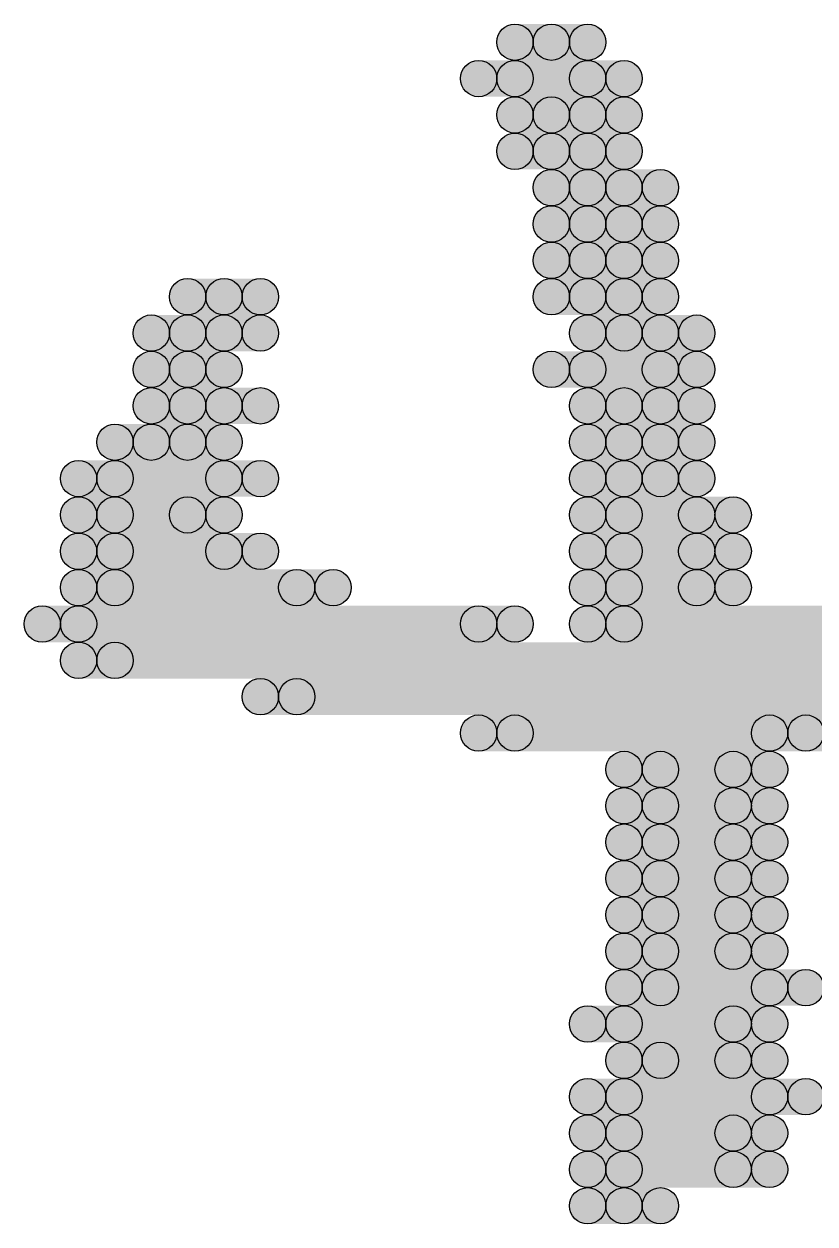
# Model space of a CAD drawing. Header units: millimetres. Extents: x 0 to 137, y 0 to 37.
# Drawn here: x 134.099 to 134.652, y 5.27 to 6.109 of the extents above; entities that cross this region are included whole.
import ezdxf

# ---------------------------------------------------------------- set-up
doc = ezdxf.new("R2010")
doc.units = ezdxf.units.MM
doc.layers.add('TopLayer', color=1, linetype='Continuous')
doc.layers.add('TopSolder', color=216, linetype='Continuous')

msp = doc.modelspace()

# ---------------------------------------------------------------- hatches: boundary and pattern name
at = {"layer": 'TopLayer'}
h = msp.add_hatch(color=1, dxfattribs=at)
edge = h.paths.add_edge_path()
edge.add_arc((134.4676, 6.096), 0.0127, 0, 360)
for points in [[(134.4676, 6.0833), (134.4676, 6.1087), (134.493, 6.1087), (134.493, 6.0833)], [(134.4422, 6.0579), (134.4422, 6.0833), (134.5184, 6.0833), (134.5184, 6.0579)], [(134.4676, 6.0325), (134.4676, 6.0579), (134.5184, 6.0579), (134.5184, 6.0325)], [(134.4676, 6.0071), (134.4676, 6.0325), (134.5184, 6.0325), (134.5184, 6.0071)], [(134.493, 5.9817), (134.493, 6.0071), (134.5438, 6.0071), (134.5438, 5.9817)], [(134.493, 5.9563), (134.493, 5.9817), (134.5438, 5.9817), (134.5438, 5.9563)], [(134.493, 5.9309), (134.493, 5.9563), (134.5438, 5.9563), (134.5438, 5.9309)], [(134.239, 5.9055), (134.239, 5.9309), (134.2644, 5.9309), (134.2644, 5.9055)], [(134.493, 5.9055), (134.493, 5.9309), (134.5438, 5.9309), (134.5438, 5.9055)], [(134.2136, 5.8801), (134.2136, 5.9055), (134.2644, 5.9055), (134.2644, 5.8801)], [(134.5184, 5.8801), (134.5184, 5.9055), (134.5692, 5.9055), (134.5692, 5.8801)], [(134.2136, 5.8547), (134.2136, 5.8801), (134.239, 5.8801), (134.239, 5.8547)], [(134.493, 5.8547), (134.493, 5.8801), (134.5692, 5.8801), (134.5692, 5.8547)], [(134.2136, 5.8293), (134.2136, 5.8547), (134.2644, 5.8547), (134.2644, 5.8293)], [(134.5184, 5.8293), (134.5184, 5.8547), (134.5692, 5.8547), (134.5692, 5.8293)], [(134.1882, 5.8039), (134.1882, 5.8293), (134.239, 5.8293), (134.239, 5.8039)], [(134.5184, 5.8039), (134.5184, 5.8293), (134.5692, 5.8293), (134.5692, 5.8039)], [(134.1628, 5.7785), (134.1628, 5.8039), (134.2644, 5.8039), (134.2644, 5.7785)], [(134.5184, 5.7785), (134.5184, 5.8039), (134.5692, 5.8039), (134.5692, 5.7785)], [(134.1628, 5.7531), (134.1628, 5.7785), (134.239, 5.7785), (134.239, 5.7531)], [(134.5184, 5.7531), (134.5184, 5.7785), (134.5946, 5.7785), (134.5946, 5.7531)], [(134.1628, 5.7277), (134.1628, 5.7531), (134.2644, 5.7531), (134.2644, 5.7277)], [(134.5184, 5.7277), (134.5184, 5.7531), (134.5946, 5.7531), (134.5946, 5.7277)], [(134.1628, 5.7023), (134.1628, 5.7277), (134.3152, 5.7277), (134.3152, 5.7023)], [(134.5184, 5.7023), (134.5184, 5.7277), (134.5946, 5.7277), (134.5946, 5.7023)], [(134.1374, 5.6769), (134.1374, 5.7023), (134.4422, 5.7023), (134.4422, 5.6769)], [(134.5184, 5.6769), (134.5184, 5.7023), (134.6962, 5.7023), (134.6962, 5.6769)], [(134.1628, 5.6515), (134.1628, 5.6769), (134.6962, 5.6769), (134.6962, 5.6515)], [(134.2898, 5.6261), (134.2898, 5.6515), (134.7216, 5.6515), (134.7216, 5.6261)], [(134.4422, 5.6007), (134.4422, 5.6261), (134.6454, 5.6261), (134.6454, 5.6007)], [(134.5438, 5.5753), (134.5438, 5.6007), (134.62, 5.6007), (134.62, 5.5753)], [(134.5438, 5.5499), (134.5438, 5.5753), (134.62, 5.5753), (134.62, 5.5499)], [(134.5438, 5.5245), (134.5438, 5.5499), (134.62, 5.5499), (134.62, 5.5245)], [(134.5438, 5.4991), (134.5438, 5.5245), (134.62, 5.5245), (134.62, 5.4991)], [(134.5438, 5.4737), (134.5438, 5.4991), (134.62, 5.4991), (134.62, 5.4737)], [(134.5438, 5.4483), (134.5438, 5.4737), (134.62, 5.4737), (134.62, 5.4483)], [(134.5438, 5.4229), (134.5438, 5.4483), (134.6454, 5.4483), (134.6454, 5.4229)], [(134.5184, 5.3975), (134.5184, 5.4229), (134.62, 5.4229), (134.62, 5.3975)], [(134.5438, 5.3721), (134.5438, 5.3975), (134.62, 5.3975), (134.62, 5.3721)], [(134.5184, 5.3467), (134.5184, 5.3721), (134.6454, 5.3721), (134.6454, 5.3467)], [(134.5184, 5.3213), (134.5184, 5.3467), (134.62, 5.3467), (134.62, 5.3213)], [(134.5184, 5.2959), (134.5184, 5.3213), (134.62, 5.3213), (134.62, 5.2959)], [(134.5184, 5.2705), (134.5184, 5.2959), (134.5438, 5.2959), (134.5438, 5.2705)]]:
    msp.add_hatch(color=1, dxfattribs=at).paths.add_polyline_path(points)
h = msp.add_hatch(color=1, dxfattribs=at)
edge = h.paths.add_edge_path()
edge.add_arc((134.493, 6.096), 0.0127, 0, 360)
h = msp.add_hatch(color=1, dxfattribs=at)
edge = h.paths.add_edge_path()
edge.add_arc((134.4422, 6.0706), 0.0127, 0, 360)
h = msp.add_hatch(color=1, dxfattribs=at)
edge = h.paths.add_edge_path()
edge.add_arc((134.5184, 6.0706), 0.0127, 0, 360)
h = msp.add_hatch(color=1, dxfattribs=at)
edge = h.paths.add_edge_path()
edge.add_arc((134.4676, 6.0452), 0.0127, 0, 360)
h = msp.add_hatch(color=1, dxfattribs=at)
edge = h.paths.add_edge_path()
edge.add_arc((134.5184, 6.0452), 0.0127, 0, 360)
h = msp.add_hatch(color=1, dxfattribs=at)
edge = h.paths.add_edge_path()
edge.add_arc((134.4676, 6.0198), 0.0127, 0, 360)
h = msp.add_hatch(color=1, dxfattribs=at)
edge = h.paths.add_edge_path()
edge.add_arc((134.5184, 6.0198), 0.0127, 0, 360)
h = msp.add_hatch(color=1, dxfattribs=at)
edge = h.paths.add_edge_path()
edge.add_arc((134.493, 5.9944), 0.0127, 0, 360)
h = msp.add_hatch(color=1, dxfattribs=at)
edge = h.paths.add_edge_path()
edge.add_arc((134.5438, 5.9944), 0.0127, 0, 360)
h = msp.add_hatch(color=1, dxfattribs=at)
edge = h.paths.add_edge_path()
edge.add_arc((134.493, 5.969), 0.0127, 0, 360)
h = msp.add_hatch(color=1, dxfattribs=at)
edge = h.paths.add_edge_path()
edge.add_arc((134.5438, 5.969), 0.0127, 0, 360)
h = msp.add_hatch(color=1, dxfattribs=at)
edge = h.paths.add_edge_path()
edge.add_arc((134.493, 5.9436), 0.0127, 0, 360)
h = msp.add_hatch(color=1, dxfattribs=at)
edge = h.paths.add_edge_path()
edge.add_arc((134.5438, 5.9436), 0.0127, 0, 360)
h = msp.add_hatch(color=1, dxfattribs=at)
edge = h.paths.add_edge_path()
edge.add_arc((134.239, 5.9182), 0.0127, 0, 360)
h = msp.add_hatch(color=1, dxfattribs=at)
edge = h.paths.add_edge_path()
edge.add_arc((134.2644, 5.9182), 0.0127, 0, 360)
h = msp.add_hatch(color=1, dxfattribs=at)
edge = h.paths.add_edge_path()
edge.add_arc((134.493, 5.9182), 0.0127, 0, 360)
h = msp.add_hatch(color=1, dxfattribs=at)
edge = h.paths.add_edge_path()
edge.add_arc((134.5438, 5.9182), 0.0127, 0, 360)
h = msp.add_hatch(color=1, dxfattribs=at)
edge = h.paths.add_edge_path()
edge.add_arc((134.2136, 5.8928), 0.0127, 0, 360)
h = msp.add_hatch(color=1, dxfattribs=at)
edge = h.paths.add_edge_path()
edge.add_arc((134.2644, 5.8928), 0.0127, 0, 360)
h = msp.add_hatch(color=1, dxfattribs=at)
edge = h.paths.add_edge_path()
edge.add_arc((134.5184, 5.8928), 0.0127, 0, 360)
h = msp.add_hatch(color=1, dxfattribs=at)
edge = h.paths.add_edge_path()
edge.add_arc((134.5692, 5.8928), 0.0127, 0, 360)
h = msp.add_hatch(color=1, dxfattribs=at)
edge = h.paths.add_edge_path()
edge.add_arc((134.2136, 5.8674), 0.0127, 0, 360)
h = msp.add_hatch(color=1, dxfattribs=at)
edge = h.paths.add_edge_path()
edge.add_arc((134.239, 5.8674), 0.0127, 0, 360)
h = msp.add_hatch(color=1, dxfattribs=at)
edge = h.paths.add_edge_path()
edge.add_arc((134.493, 5.8674), 0.0127, 0, 360)
h = msp.add_hatch(color=1, dxfattribs=at)
edge = h.paths.add_edge_path()
edge.add_arc((134.5692, 5.8674), 0.0127, 0, 360)
h = msp.add_hatch(color=1, dxfattribs=at)
edge = h.paths.add_edge_path()
edge.add_arc((134.2136, 5.842), 0.0127, 0, 360)
h = msp.add_hatch(color=1, dxfattribs=at)
edge = h.paths.add_edge_path()
edge.add_arc((134.2644, 5.842), 0.0127, 0, 360)
h = msp.add_hatch(color=1, dxfattribs=at)
edge = h.paths.add_edge_path()
edge.add_arc((134.5184, 5.842), 0.0127, 0, 360)
h = msp.add_hatch(color=1, dxfattribs=at)
edge = h.paths.add_edge_path()
edge.add_arc((134.5692, 5.842), 0.0127, 0, 360)
h = msp.add_hatch(color=1, dxfattribs=at)
edge = h.paths.add_edge_path()
edge.add_arc((134.1882, 5.8166), 0.0127, 0, 360)
h = msp.add_hatch(color=1, dxfattribs=at)
edge = h.paths.add_edge_path()
edge.add_arc((134.239, 5.8166), 0.0127, 0, 360)
h = msp.add_hatch(color=1, dxfattribs=at)
edge = h.paths.add_edge_path()
edge.add_arc((134.5184, 5.8166), 0.0127, 0, 360)
h = msp.add_hatch(color=1, dxfattribs=at)
edge = h.paths.add_edge_path()
edge.add_arc((134.5692, 5.8166), 0.0127, 0, 360)
h = msp.add_hatch(color=1, dxfattribs=at)
edge = h.paths.add_edge_path()
edge.add_arc((134.1628, 5.7912), 0.0127, 0, 360)
h = msp.add_hatch(color=1, dxfattribs=at)
edge = h.paths.add_edge_path()
edge.add_arc((134.2644, 5.7912), 0.0127, 0, 360)
h = msp.add_hatch(color=1, dxfattribs=at)
edge = h.paths.add_edge_path()
edge.add_arc((134.5184, 5.7912), 0.0127, 0, 360)
h = msp.add_hatch(color=1, dxfattribs=at)
edge = h.paths.add_edge_path()
edge.add_arc((134.5692, 5.7912), 0.0127, 0, 360)
h = msp.add_hatch(color=1, dxfattribs=at)
edge = h.paths.add_edge_path()
edge.add_arc((134.1628, 5.7658), 0.0127, 0, 360)
h = msp.add_hatch(color=1, dxfattribs=at)
edge = h.paths.add_edge_path()
edge.add_arc((134.239, 5.7658), 0.0127, 0, 360)
h = msp.add_hatch(color=1, dxfattribs=at)
edge = h.paths.add_edge_path()
edge.add_arc((134.5184, 5.7658), 0.0127, 0, 360)
h = msp.add_hatch(color=1, dxfattribs=at)
edge = h.paths.add_edge_path()
edge.add_arc((134.5946, 5.7658), 0.0127, 0, 360)
h = msp.add_hatch(color=1, dxfattribs=at)
edge = h.paths.add_edge_path()
edge.add_arc((134.1628, 5.7404), 0.0127, 0, 360)
h = msp.add_hatch(color=1, dxfattribs=at)
edge = h.paths.add_edge_path()
edge.add_arc((134.2644, 5.7404), 0.0127, 0, 360)
h = msp.add_hatch(color=1, dxfattribs=at)
edge = h.paths.add_edge_path()
edge.add_arc((134.5184, 5.7404), 0.0127, 0, 360)
h = msp.add_hatch(color=1, dxfattribs=at)
edge = h.paths.add_edge_path()
edge.add_arc((134.5946, 5.7404), 0.0127, 0, 360)
h = msp.add_hatch(color=1, dxfattribs=at)
edge = h.paths.add_edge_path()
edge.add_arc((134.1628, 5.715), 0.0127, 0, 360)
h = msp.add_hatch(color=1, dxfattribs=at)
edge = h.paths.add_edge_path()
edge.add_arc((134.3152, 5.715), 0.0127, 0, 360)
h = msp.add_hatch(color=1, dxfattribs=at)
edge = h.paths.add_edge_path()
edge.add_arc((134.5184, 5.715), 0.0127, 0, 360)
h = msp.add_hatch(color=1, dxfattribs=at)
edge = h.paths.add_edge_path()
edge.add_arc((134.5946, 5.715), 0.0127, 0, 360)
h = msp.add_hatch(color=1, dxfattribs=at)
edge = h.paths.add_edge_path()
edge.add_arc((134.1374, 5.6896), 0.0127, 0, 360)
h = msp.add_hatch(color=1, dxfattribs=at)
edge = h.paths.add_edge_path()
edge.add_arc((134.4422, 5.6896), 0.0127, 0, 360)
h = msp.add_hatch(color=1, dxfattribs=at)
edge = h.paths.add_edge_path()
edge.add_arc((134.5184, 5.6896), 0.0127, 0, 360)
h = msp.add_hatch(color=1, dxfattribs=at)
edge = h.paths.add_edge_path()
edge.add_arc((134.1628, 5.6642), 0.0127, 0, 360)
h = msp.add_hatch(color=1, dxfattribs=at)
edge = h.paths.add_edge_path()
edge.add_arc((134.2898, 5.6388), 0.0127, 0, 360)
h = msp.add_hatch(color=1, dxfattribs=at)
edge = h.paths.add_edge_path()
edge.add_arc((134.4422, 5.6134), 0.0127, 0, 360)
h = msp.add_hatch(color=1, dxfattribs=at)
edge = h.paths.add_edge_path()
edge.add_arc((134.6454, 5.6134), 0.0127, 0, 360)
h = msp.add_hatch(color=1, dxfattribs=at)
edge = h.paths.add_edge_path()
edge.add_arc((134.5438, 5.588), 0.0127, 0, 360)
h = msp.add_hatch(color=1, dxfattribs=at)
edge = h.paths.add_edge_path()
edge.add_arc((134.62, 5.588), 0.0127, 0, 360)
h = msp.add_hatch(color=1, dxfattribs=at)
edge = h.paths.add_edge_path()
edge.add_arc((134.5438, 5.5626), 0.0127, 0, 360)
h = msp.add_hatch(color=1, dxfattribs=at)
edge = h.paths.add_edge_path()
edge.add_arc((134.62, 5.5626), 0.0127, 0, 360)
h = msp.add_hatch(color=1, dxfattribs=at)
edge = h.paths.add_edge_path()
edge.add_arc((134.5438, 5.5372), 0.0127, 0, 360)
h = msp.add_hatch(color=1, dxfattribs=at)
edge = h.paths.add_edge_path()
edge.add_arc((134.62, 5.5372), 0.0127, 0, 360)
h = msp.add_hatch(color=1, dxfattribs=at)
edge = h.paths.add_edge_path()
edge.add_arc((134.5438, 5.5118), 0.0127, 0, 360)
h = msp.add_hatch(color=1, dxfattribs=at)
edge = h.paths.add_edge_path()
edge.add_arc((134.62, 5.5118), 0.0127, 0, 360)
h = msp.add_hatch(color=1, dxfattribs=at)
edge = h.paths.add_edge_path()
edge.add_arc((134.5438, 5.4864), 0.0127, 0, 360)
h = msp.add_hatch(color=1, dxfattribs=at)
edge = h.paths.add_edge_path()
edge.add_arc((134.62, 5.4864), 0.0127, 0, 360)
h = msp.add_hatch(color=1, dxfattribs=at)
edge = h.paths.add_edge_path()
edge.add_arc((134.5438, 5.461), 0.0127, 0, 360)
h = msp.add_hatch(color=1, dxfattribs=at)
edge = h.paths.add_edge_path()
edge.add_arc((134.62, 5.461), 0.0127, 0, 360)
h = msp.add_hatch(color=1, dxfattribs=at)
edge = h.paths.add_edge_path()
edge.add_arc((134.5438, 5.4356), 0.0127, 0, 360)
h = msp.add_hatch(color=1, dxfattribs=at)
edge = h.paths.add_edge_path()
edge.add_arc((134.6454, 5.4356), 0.0127, 0, 360)
h = msp.add_hatch(color=1, dxfattribs=at)
edge = h.paths.add_edge_path()
edge.add_arc((134.5184, 5.4102), 0.0127, 0, 360)
h = msp.add_hatch(color=1, dxfattribs=at)
edge = h.paths.add_edge_path()
edge.add_arc((134.62, 5.4102), 0.0127, 0, 360)
h = msp.add_hatch(color=1, dxfattribs=at)
edge = h.paths.add_edge_path()
edge.add_arc((134.5438, 5.3848), 0.0127, 0, 360)
h = msp.add_hatch(color=1, dxfattribs=at)
edge = h.paths.add_edge_path()
edge.add_arc((134.62, 5.3848), 0.0127, 0, 360)
h = msp.add_hatch(color=1, dxfattribs=at)
edge = h.paths.add_edge_path()
edge.add_arc((134.5184, 5.3594), 0.0127, 0, 360)
h = msp.add_hatch(color=1, dxfattribs=at)
edge = h.paths.add_edge_path()
edge.add_arc((134.6454, 5.3594), 0.0127, 0, 360)
h = msp.add_hatch(color=1, dxfattribs=at)
edge = h.paths.add_edge_path()
edge.add_arc((134.5184, 5.334), 0.0127, 0, 360)
h = msp.add_hatch(color=1, dxfattribs=at)
edge = h.paths.add_edge_path()
edge.add_arc((134.62, 5.334), 0.0127, 0, 360)
h = msp.add_hatch(color=1, dxfattribs=at)
edge = h.paths.add_edge_path()
edge.add_arc((134.5184, 5.3086), 0.0127, 0, 360)
h = msp.add_hatch(color=1, dxfattribs=at)
edge = h.paths.add_edge_path()
edge.add_arc((134.62, 5.3086), 0.0127, 0, 360)
h = msp.add_hatch(color=1, dxfattribs=at)
edge = h.paths.add_edge_path()
edge.add_arc((134.5184, 5.2832), 0.0127, 0, 360)
h = msp.add_hatch(color=1, dxfattribs=at)
edge = h.paths.add_edge_path()
edge.add_arc((134.5438, 5.2832), 0.0127, 0, 360)
at = {"layer": 'TopSolder'}
h = msp.add_hatch(color=216, dxfattribs=at)
edge = h.paths.add_edge_path()
edge.add_arc((134.4422, 6.096), 0.0127, 0, 360)
for points in [[(134.4422, 6.0833), (134.4422, 6.1087), (134.4676, 6.1087), (134.4676, 6.0833)], [(134.4168, 6.0579), (134.4168, 6.0833), (134.493, 6.0833), (134.493, 6.0579)], [(134.4422, 6.0325), (134.4422, 6.0579), (134.493, 6.0579), (134.493, 6.0325)], [(134.4422, 6.0071), (134.4422, 6.0325), (134.493, 6.0325), (134.493, 6.0071)], [(134.4676, 5.9817), (134.4676, 6.0071), (134.5184, 6.0071), (134.5184, 5.9817)], [(134.4676, 5.9563), (134.4676, 5.9817), (134.5184, 5.9817), (134.5184, 5.9563)], [(134.4676, 5.9309), (134.4676, 5.9563), (134.5184, 5.9563), (134.5184, 5.9309)], [(134.2136, 5.9055), (134.2136, 5.9309), (134.239, 5.9309), (134.239, 5.9055)], [(134.4676, 5.9055), (134.4676, 5.9309), (134.5184, 5.9309), (134.5184, 5.9055)], [(134.1882, 5.8801), (134.1882, 5.9055), (134.239, 5.9055), (134.239, 5.8801)], [(134.493, 5.8801), (134.493, 5.9055), (134.5438, 5.9055), (134.5438, 5.8801)], [(134.1882, 5.8547), (134.1882, 5.8801), (134.2136, 5.8801), (134.2136, 5.8547)], [(134.4676, 5.8547), (134.4676, 5.8801), (134.5438, 5.8801), (134.5438, 5.8547)], [(134.1882, 5.8293), (134.1882, 5.8547), (134.239, 5.8547), (134.239, 5.8293)], [(134.493, 5.8293), (134.493, 5.8547), (134.5438, 5.8547), (134.5438, 5.8293)], [(134.1628, 5.8039), (134.1628, 5.8293), (134.2136, 5.8293), (134.2136, 5.8039)], [(134.493, 5.8039), (134.493, 5.8293), (134.5438, 5.8293), (134.5438, 5.8039)], [(134.1374, 5.7785), (134.1374, 5.8039), (134.239, 5.8039), (134.239, 5.7785)], [(134.493, 5.7785), (134.493, 5.8039), (134.5438, 5.8039), (134.5438, 5.7785)], [(134.1374, 5.7531), (134.1374, 5.7785), (134.2136, 5.7785), (134.2136, 5.7531)], [(134.493, 5.7531), (134.493, 5.7785), (134.5692, 5.7785), (134.5692, 5.7531)], [(134.1374, 5.7277), (134.1374, 5.7531), (134.239, 5.7531), (134.239, 5.7277)], [(134.493, 5.7277), (134.493, 5.7531), (134.5692, 5.7531), (134.5692, 5.7277)], [(134.1374, 5.7023), (134.1374, 5.7277), (134.2898, 5.7277), (134.2898, 5.7023)], [(134.493, 5.7023), (134.493, 5.7277), (134.5692, 5.7277), (134.5692, 5.7023)], [(134.112, 5.6769), (134.112, 5.7023), (134.4168, 5.7023), (134.4168, 5.6769)], [(134.493, 5.6769), (134.493, 5.7023), (134.6708, 5.7023), (134.6708, 5.6769)], [(134.1374, 5.6515), (134.1374, 5.6769), (134.6708, 5.6769), (134.6708, 5.6515)], [(134.2644, 5.6261), (134.2644, 5.6515), (134.6962, 5.6515), (134.6962, 5.6261)], [(134.4168, 5.6007), (134.4168, 5.6261), (134.62, 5.6261), (134.62, 5.6007)], [(134.6454, 5.6007), (134.6454, 5.6261), (134.6708, 5.6261), (134.6708, 5.6007)], [(134.5184, 5.5753), (134.5184, 5.6007), (134.5946, 5.6007), (134.5946, 5.5753)], [(134.5184, 5.5499), (134.5184, 5.5753), (134.5946, 5.5753), (134.5946, 5.5499)], [(134.5184, 5.5245), (134.5184, 5.5499), (134.5946, 5.5499), (134.5946, 5.5245)], [(134.5184, 5.4991), (134.5184, 5.5245), (134.5946, 5.5245), (134.5946, 5.4991)], [(134.5184, 5.4737), (134.5184, 5.4991), (134.5946, 5.4991), (134.5946, 5.4737)], [(134.5184, 5.4483), (134.5184, 5.4737), (134.5946, 5.4737), (134.5946, 5.4483)], [(134.5184, 5.4229), (134.5184, 5.4483), (134.62, 5.4483), (134.62, 5.4229)], [(134.493, 5.3975), (134.493, 5.4229), (134.5946, 5.4229), (134.5946, 5.3975)], [(134.5184, 5.3721), (134.5184, 5.3975), (134.5946, 5.3975), (134.5946, 5.3721)], [(134.493, 5.3467), (134.493, 5.3721), (134.62, 5.3721), (134.62, 5.3467)], [(134.493, 5.3213), (134.493, 5.3467), (134.5946, 5.3467), (134.5946, 5.3213)], [(134.493, 5.2959), (134.493, 5.3213), (134.5946, 5.3213), (134.5946, 5.2959)], [(134.493, 5.2705), (134.493, 5.2959), (134.5184, 5.2959), (134.5184, 5.2705)]]:
    msp.add_hatch(color=216, dxfattribs=at).paths.add_polyline_path(points)
h = msp.add_hatch(color=216, dxfattribs=at)
edge = h.paths.add_edge_path()
edge.add_arc((134.4676, 6.096), 0.0127, 0, 360)
h = msp.add_hatch(color=216, dxfattribs=at)
edge = h.paths.add_edge_path()
edge.add_arc((134.4168, 6.0706), 0.0127, 0, 360)
h = msp.add_hatch(color=216, dxfattribs=at)
edge = h.paths.add_edge_path()
edge.add_arc((134.493, 6.0706), 0.0127, 0, 360)
h = msp.add_hatch(color=216, dxfattribs=at)
edge = h.paths.add_edge_path()
edge.add_arc((134.4422, 6.0452), 0.0127, 0, 360)
h = msp.add_hatch(color=216, dxfattribs=at)
edge = h.paths.add_edge_path()
edge.add_arc((134.493, 6.0452), 0.0127, 0, 360)
h = msp.add_hatch(color=216, dxfattribs=at)
edge = h.paths.add_edge_path()
edge.add_arc((134.4422, 6.0198), 0.0127, 0, 360)
h = msp.add_hatch(color=216, dxfattribs=at)
edge = h.paths.add_edge_path()
edge.add_arc((134.493, 6.0198), 0.0127, 0, 360)
h = msp.add_hatch(color=216, dxfattribs=at)
edge = h.paths.add_edge_path()
edge.add_arc((134.4676, 5.9944), 0.0127, 0, 360)
h = msp.add_hatch(color=216, dxfattribs=at)
edge = h.paths.add_edge_path()
edge.add_arc((134.5184, 5.9944), 0.0127, 0, 360)
h = msp.add_hatch(color=216, dxfattribs=at)
edge = h.paths.add_edge_path()
edge.add_arc((134.4676, 5.969), 0.0127, 0, 360)
h = msp.add_hatch(color=216, dxfattribs=at)
edge = h.paths.add_edge_path()
edge.add_arc((134.5184, 5.969), 0.0127, 0, 360)
h = msp.add_hatch(color=216, dxfattribs=at)
edge = h.paths.add_edge_path()
edge.add_arc((134.4676, 5.9436), 0.0127, 0, 360)
h = msp.add_hatch(color=216, dxfattribs=at)
edge = h.paths.add_edge_path()
edge.add_arc((134.5184, 5.9436), 0.0127, 0, 360)
h = msp.add_hatch(color=216, dxfattribs=at)
edge = h.paths.add_edge_path()
edge.add_arc((134.2136, 5.9182), 0.0127, 0, 360)
h = msp.add_hatch(color=216, dxfattribs=at)
edge = h.paths.add_edge_path()
edge.add_arc((134.239, 5.9182), 0.0127, 0, 360)
h = msp.add_hatch(color=216, dxfattribs=at)
edge = h.paths.add_edge_path()
edge.add_arc((134.4676, 5.9182), 0.0127, 0, 360)
h = msp.add_hatch(color=216, dxfattribs=at)
edge = h.paths.add_edge_path()
edge.add_arc((134.5184, 5.9182), 0.0127, 0, 360)
h = msp.add_hatch(color=216, dxfattribs=at)
edge = h.paths.add_edge_path()
edge.add_arc((134.1882, 5.8928), 0.0127, 0, 360)
h = msp.add_hatch(color=216, dxfattribs=at)
edge = h.paths.add_edge_path()
edge.add_arc((134.239, 5.8928), 0.0127, 0, 360)
h = msp.add_hatch(color=216, dxfattribs=at)
edge = h.paths.add_edge_path()
edge.add_arc((134.493, 5.8928), 0.0127, 0, 360)
h = msp.add_hatch(color=216, dxfattribs=at)
edge = h.paths.add_edge_path()
edge.add_arc((134.5438, 5.8928), 0.0127, 0, 360)
h = msp.add_hatch(color=216, dxfattribs=at)
edge = h.paths.add_edge_path()
edge.add_arc((134.1882, 5.8674), 0.0127, 0, 360)
h = msp.add_hatch(color=216, dxfattribs=at)
edge = h.paths.add_edge_path()
edge.add_arc((134.2136, 5.8674), 0.0127, 0, 360)
h = msp.add_hatch(color=216, dxfattribs=at)
edge = h.paths.add_edge_path()
edge.add_arc((134.4676, 5.8674), 0.0127, 0, 360)
h = msp.add_hatch(color=216, dxfattribs=at)
edge = h.paths.add_edge_path()
edge.add_arc((134.5438, 5.8674), 0.0127, 0, 360)
h = msp.add_hatch(color=216, dxfattribs=at)
edge = h.paths.add_edge_path()
edge.add_arc((134.1882, 5.842), 0.0127, 0, 360)
h = msp.add_hatch(color=216, dxfattribs=at)
edge = h.paths.add_edge_path()
edge.add_arc((134.239, 5.842), 0.0127, 0, 360)
h = msp.add_hatch(color=216, dxfattribs=at)
edge = h.paths.add_edge_path()
edge.add_arc((134.493, 5.842), 0.0127, 0, 360)
h = msp.add_hatch(color=216, dxfattribs=at)
edge = h.paths.add_edge_path()
edge.add_arc((134.5438, 5.842), 0.0127, 0, 360)
h = msp.add_hatch(color=216, dxfattribs=at)
edge = h.paths.add_edge_path()
edge.add_arc((134.1628, 5.8166), 0.0127, 0, 360)
h = msp.add_hatch(color=216, dxfattribs=at)
edge = h.paths.add_edge_path()
edge.add_arc((134.2136, 5.8166), 0.0127, 0, 360)
h = msp.add_hatch(color=216, dxfattribs=at)
edge = h.paths.add_edge_path()
edge.add_arc((134.493, 5.8166), 0.0127, 0, 360)
h = msp.add_hatch(color=216, dxfattribs=at)
edge = h.paths.add_edge_path()
edge.add_arc((134.5438, 5.8166), 0.0127, 0, 360)
h = msp.add_hatch(color=216, dxfattribs=at)
edge = h.paths.add_edge_path()
edge.add_arc((134.1374, 5.7912), 0.0127, 0, 360)
h = msp.add_hatch(color=216, dxfattribs=at)
edge = h.paths.add_edge_path()
edge.add_arc((134.239, 5.7912), 0.0127, 0, 360)
h = msp.add_hatch(color=216, dxfattribs=at)
edge = h.paths.add_edge_path()
edge.add_arc((134.493, 5.7912), 0.0127, 0, 360)
h = msp.add_hatch(color=216, dxfattribs=at)
edge = h.paths.add_edge_path()
edge.add_arc((134.5438, 5.7912), 0.0127, 0, 360)
h = msp.add_hatch(color=216, dxfattribs=at)
edge = h.paths.add_edge_path()
edge.add_arc((134.1374, 5.7658), 0.0127, 0, 360)
h = msp.add_hatch(color=216, dxfattribs=at)
edge = h.paths.add_edge_path()
edge.add_arc((134.2136, 5.7658), 0.0127, 0, 360)
h = msp.add_hatch(color=216, dxfattribs=at)
edge = h.paths.add_edge_path()
edge.add_arc((134.493, 5.7658), 0.0127, 0, 360)
h = msp.add_hatch(color=216, dxfattribs=at)
edge = h.paths.add_edge_path()
edge.add_arc((134.5692, 5.7658), 0.0127, 0, 360)
h = msp.add_hatch(color=216, dxfattribs=at)
edge = h.paths.add_edge_path()
edge.add_arc((134.1374, 5.7404), 0.0127, 0, 360)
h = msp.add_hatch(color=216, dxfattribs=at)
edge = h.paths.add_edge_path()
edge.add_arc((134.239, 5.7404), 0.0127, 0, 360)
h = msp.add_hatch(color=216, dxfattribs=at)
edge = h.paths.add_edge_path()
edge.add_arc((134.493, 5.7404), 0.0127, 0, 360)
h = msp.add_hatch(color=216, dxfattribs=at)
edge = h.paths.add_edge_path()
edge.add_arc((134.5692, 5.7404), 0.0127, 0, 360)
h = msp.add_hatch(color=216, dxfattribs=at)
edge = h.paths.add_edge_path()
edge.add_arc((134.1374, 5.715), 0.0127, 0, 360)
h = msp.add_hatch(color=216, dxfattribs=at)
edge = h.paths.add_edge_path()
edge.add_arc((134.2898, 5.715), 0.0127, 0, 360)
h = msp.add_hatch(color=216, dxfattribs=at)
edge = h.paths.add_edge_path()
edge.add_arc((134.493, 5.715), 0.0127, 0, 360)
h = msp.add_hatch(color=216, dxfattribs=at)
edge = h.paths.add_edge_path()
edge.add_arc((134.5692, 5.715), 0.0127, 0, 360)
h = msp.add_hatch(color=216, dxfattribs=at)
edge = h.paths.add_edge_path()
edge.add_arc((134.112, 5.6896), 0.0127, 0, 360)
h = msp.add_hatch(color=216, dxfattribs=at)
edge = h.paths.add_edge_path()
edge.add_arc((134.4168, 5.6896), 0.0127, 0, 360)
h = msp.add_hatch(color=216, dxfattribs=at)
edge = h.paths.add_edge_path()
edge.add_arc((134.493, 5.6896), 0.0127, 0, 360)
h = msp.add_hatch(color=216, dxfattribs=at)
edge = h.paths.add_edge_path()
edge.add_arc((134.1374, 5.6642), 0.0127, 0, 360)
h = msp.add_hatch(color=216, dxfattribs=at)
edge = h.paths.add_edge_path()
edge.add_arc((134.2644, 5.6388), 0.0127, 0, 360)
h = msp.add_hatch(color=216, dxfattribs=at)
edge = h.paths.add_edge_path()
edge.add_arc((134.4168, 5.6134), 0.0127, 0, 360)
h = msp.add_hatch(color=216, dxfattribs=at)
edge = h.paths.add_edge_path()
edge.add_arc((134.62, 5.6134), 0.0127, 0, 360)
h = msp.add_hatch(color=216, dxfattribs=at)
edge = h.paths.add_edge_path()
edge.add_arc((134.6454, 5.6134), 0.0127, 0, 360)
h = msp.add_hatch(color=216, dxfattribs=at)
edge = h.paths.add_edge_path()
edge.add_arc((134.5184, 5.588), 0.0127, 0, 360)
h = msp.add_hatch(color=216, dxfattribs=at)
edge = h.paths.add_edge_path()
edge.add_arc((134.5946, 5.588), 0.0127, 0, 360)
h = msp.add_hatch(color=216, dxfattribs=at)
edge = h.paths.add_edge_path()
edge.add_arc((134.5184, 5.5626), 0.0127, 0, 360)
h = msp.add_hatch(color=216, dxfattribs=at)
edge = h.paths.add_edge_path()
edge.add_arc((134.5946, 5.5626), 0.0127, 0, 360)
h = msp.add_hatch(color=216, dxfattribs=at)
edge = h.paths.add_edge_path()
edge.add_arc((134.5184, 5.5372), 0.0127, 0, 360)
h = msp.add_hatch(color=216, dxfattribs=at)
edge = h.paths.add_edge_path()
edge.add_arc((134.5946, 5.5372), 0.0127, 0, 360)
h = msp.add_hatch(color=216, dxfattribs=at)
edge = h.paths.add_edge_path()
edge.add_arc((134.5184, 5.5118), 0.0127, 0, 360)
h = msp.add_hatch(color=216, dxfattribs=at)
edge = h.paths.add_edge_path()
edge.add_arc((134.5946, 5.5118), 0.0127, 0, 360)
h = msp.add_hatch(color=216, dxfattribs=at)
edge = h.paths.add_edge_path()
edge.add_arc((134.5184, 5.4864), 0.0127, 0, 360)
h = msp.add_hatch(color=216, dxfattribs=at)
edge = h.paths.add_edge_path()
edge.add_arc((134.5946, 5.4864), 0.0127, 0, 360)
h = msp.add_hatch(color=216, dxfattribs=at)
edge = h.paths.add_edge_path()
edge.add_arc((134.5184, 5.461), 0.0127, 0, 360)
h = msp.add_hatch(color=216, dxfattribs=at)
edge = h.paths.add_edge_path()
edge.add_arc((134.5946, 5.461), 0.0127, 0, 360)
h = msp.add_hatch(color=216, dxfattribs=at)
edge = h.paths.add_edge_path()
edge.add_arc((134.5184, 5.4356), 0.0127, 0, 360)
h = msp.add_hatch(color=216, dxfattribs=at)
edge = h.paths.add_edge_path()
edge.add_arc((134.62, 5.4356), 0.0127, 0, 360)
h = msp.add_hatch(color=216, dxfattribs=at)
edge = h.paths.add_edge_path()
edge.add_arc((134.493, 5.4102), 0.0127, 0, 360)
h = msp.add_hatch(color=216, dxfattribs=at)
edge = h.paths.add_edge_path()
edge.add_arc((134.5946, 5.4102), 0.0127, 0, 360)
h = msp.add_hatch(color=216, dxfattribs=at)
edge = h.paths.add_edge_path()
edge.add_arc((134.5184, 5.3848), 0.0127, 0, 360)
h = msp.add_hatch(color=216, dxfattribs=at)
edge = h.paths.add_edge_path()
edge.add_arc((134.5946, 5.3848), 0.0127, 0, 360)
h = msp.add_hatch(color=216, dxfattribs=at)
edge = h.paths.add_edge_path()
edge.add_arc((134.493, 5.3594), 0.0127, 0, 360)
h = msp.add_hatch(color=216, dxfattribs=at)
edge = h.paths.add_edge_path()
edge.add_arc((134.62, 5.3594), 0.0127, 0, 360)
h = msp.add_hatch(color=216, dxfattribs=at)
edge = h.paths.add_edge_path()
edge.add_arc((134.493, 5.334), 0.0127, 0, 360)
h = msp.add_hatch(color=216, dxfattribs=at)
edge = h.paths.add_edge_path()
edge.add_arc((134.5946, 5.334), 0.0127, 0, 360)
h = msp.add_hatch(color=216, dxfattribs=at)
edge = h.paths.add_edge_path()
edge.add_arc((134.493, 5.3086), 0.0127, 0, 360)
h = msp.add_hatch(color=216, dxfattribs=at)
edge = h.paths.add_edge_path()
edge.add_arc((134.5946, 5.3086), 0.0127, 0, 360)
h = msp.add_hatch(color=216, dxfattribs=at)
edge = h.paths.add_edge_path()
edge.add_arc((134.493, 5.2832), 0.0127, 0, 360)
h = msp.add_hatch(color=216, dxfattribs=at)
edge = h.paths.add_edge_path()
edge.add_arc((134.5184, 5.2832), 0.0127, 0, 360)

# ---------------------------------------------------------------- linework, layer by layer
at = {"layer": 'TopLayer'}
for centre in [(134.4676, 6.096), (134.493, 6.096), (134.4422, 6.0706), (134.5184, 6.0706), (134.4676, 6.0452), (134.5184, 6.0452), (134.4676, 6.0198), (134.5184, 6.0198), (134.493, 5.9944), (134.5438, 5.9944), (134.493, 5.969), (134.5438, 5.969), (134.493, 5.9436), (134.5438, 5.9436), (134.239, 5.9182), (134.2644, 5.9182), (134.493, 5.9182), (134.5438, 5.9182), (134.2136, 5.8928), (134.2644, 5.8928), (134.5184, 5.8928), (134.5692, 5.8928), (134.2136, 5.8674), (134.239, 5.8674), (134.493, 5.8674), (134.5692, 5.8674), (134.2136, 5.842), (134.2644, 5.842), (134.5184, 5.842), (134.5692, 5.842), (134.1882, 5.8166), (134.239, 5.8166), (134.5184, 5.8166), (134.5692, 5.8166), (134.1628, 5.7912), (134.2644, 5.7912), (134.5184, 5.7912), (134.5692, 5.7912), (134.1628, 5.7658), (134.239, 5.7658), (134.5184, 5.7658), (134.5946, 5.7658), (134.1628, 5.7404), (134.2644, 5.7404), (134.5184, 5.7404), (134.5946, 5.7404), (134.1628, 5.715), (134.3152, 5.715), (134.5184, 5.715), (134.5946, 5.715), (134.1374, 5.6896), (134.4422, 5.6896), (134.5184, 5.6896), (134.1628, 5.6642), (134.2898, 5.6388), (134.4422, 5.6134), (134.6454, 5.6134), (134.5438, 5.588), (134.62, 5.588), (134.5438, 5.5626), (134.62, 5.5626), (134.5438, 5.5372), (134.62, 5.5372), (134.5438, 5.5118), (134.62, 5.5118), (134.5438, 5.4864), (134.62, 5.4864), (134.5438, 5.461), (134.62, 5.461), (134.5438, 5.4356), (134.6454, 5.4356), (134.5184, 5.4102), (134.62, 5.4102), (134.5438, 5.3848), (134.62, 5.3848), (134.5184, 5.3594), (134.6454, 5.3594), (134.5184, 5.334), (134.62, 5.334), (134.5184, 5.3086), (134.62, 5.3086), (134.5184, 5.2832), (134.5438, 5.2832)]:
    msp.add_circle(centre, 0.0127, dxfattribs=at)
at = {"layer": 'TopSolder'}
for centre in [(134.4422, 6.096), (134.4676, 6.096), (134.4168, 6.0706), (134.493, 6.0706), (134.4422, 6.0452), (134.493, 6.0452), (134.4422, 6.0198), (134.493, 6.0198), (134.4676, 5.9944), (134.5184, 5.9944), (134.4676, 5.969), (134.5184, 5.969), (134.4676, 5.9436), (134.5184, 5.9436), (134.2136, 5.9182), (134.239, 5.9182), (134.4676, 5.9182), (134.5184, 5.9182), (134.1882, 5.8928), (134.239, 5.8928), (134.493, 5.8928), (134.5438, 5.8928), (134.1882, 5.8674), (134.2136, 5.8674), (134.4676, 5.8674), (134.5438, 5.8674), (134.1882, 5.842), (134.239, 5.842), (134.493, 5.842), (134.5438, 5.842), (134.1628, 5.8166), (134.2136, 5.8166), (134.493, 5.8166), (134.5438, 5.8166), (134.1374, 5.7912), (134.239, 5.7912), (134.493, 5.7912), (134.5438, 5.7912), (134.1374, 5.7658), (134.2136, 5.7658), (134.493, 5.7658), (134.5692, 5.7658), (134.1374, 5.7404), (134.239, 5.7404), (134.493, 5.7404), (134.5692, 5.7404), (134.1374, 5.715), (134.2898, 5.715), (134.493, 5.715), (134.5692, 5.715), (134.112, 5.6896), (134.4168, 5.6896), (134.493, 5.6896), (134.1374, 5.6642), (134.2644, 5.6388), (134.4168, 5.6134), (134.62, 5.6134), (134.6454, 5.6134), (134.5184, 5.588), (134.5946, 5.588), (134.5184, 5.5626), (134.5946, 5.5626), (134.5184, 5.5372), (134.5946, 5.5372), (134.5184, 5.5118), (134.5946, 5.5118), (134.5184, 5.4864), (134.5946, 5.4864), (134.5184, 5.461), (134.5946, 5.461), (134.5184, 5.4356), (134.62, 5.4356), (134.493, 5.4102), (134.5946, 5.4102), (134.5184, 5.3848), (134.5946, 5.3848), (134.493, 5.3594), (134.62, 5.3594), (134.493, 5.334), (134.5946, 5.334), (134.493, 5.3086), (134.5946, 5.3086), (134.493, 5.2832), (134.5184, 5.2832)]:
    msp.add_circle(centre, 0.0127, dxfattribs=at)

doc.saveas('drawing.dxf')
